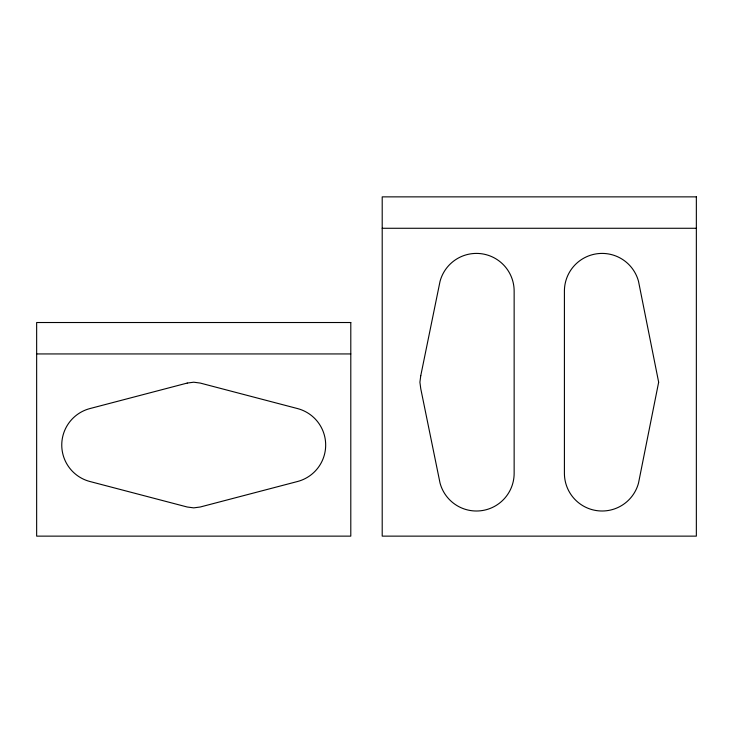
<?xml version="1.0" encoding="UTF-8"?>
<svg xmlns="http://www.w3.org/2000/svg" width="733" height="733" viewBox="0 0 733 733"><rect width="100%" height="100%" fill="white"/><g stroke="black" fill="none" stroke-linecap="round" stroke-linejoin="round"><path stroke-width="1.1" d="M382.205 228.275L696.35 228.275M36.65 353.938L350.795 353.938M420.76 375.699L419.908 382.205L420.76 388.71L440.038 483.065A37.695 37.695 0 0 0 514.145 473.307L514.145 291.102A37.695 37.695 0 0 0 440.038 281.353L420.76 375.699M658.655 382.205L638.516 483.065A37.695 37.695 0 0 1 564.41 473.307L564.41 291.102A37.695 37.695 0 0 1 638.516 281.353L658.655 382.205M187.217 383.066L89.719 408.62A37.695 37.695 0 0 0 89.719 481.453L187.217 507.007L193.723 507.868L200.228 507.007L297.717 481.453A37.695 37.695 0 0 0 297.717 408.62L200.228 383.066L193.723 382.205L187.217 383.066M696.35 196.865L382.205 196.865L382.205 536.135L696.35 536.135L696.35 196.865M350.795 322.52L36.65 322.52L36.65 536.135L350.795 536.135L350.795 322.52"/></g></svg>
